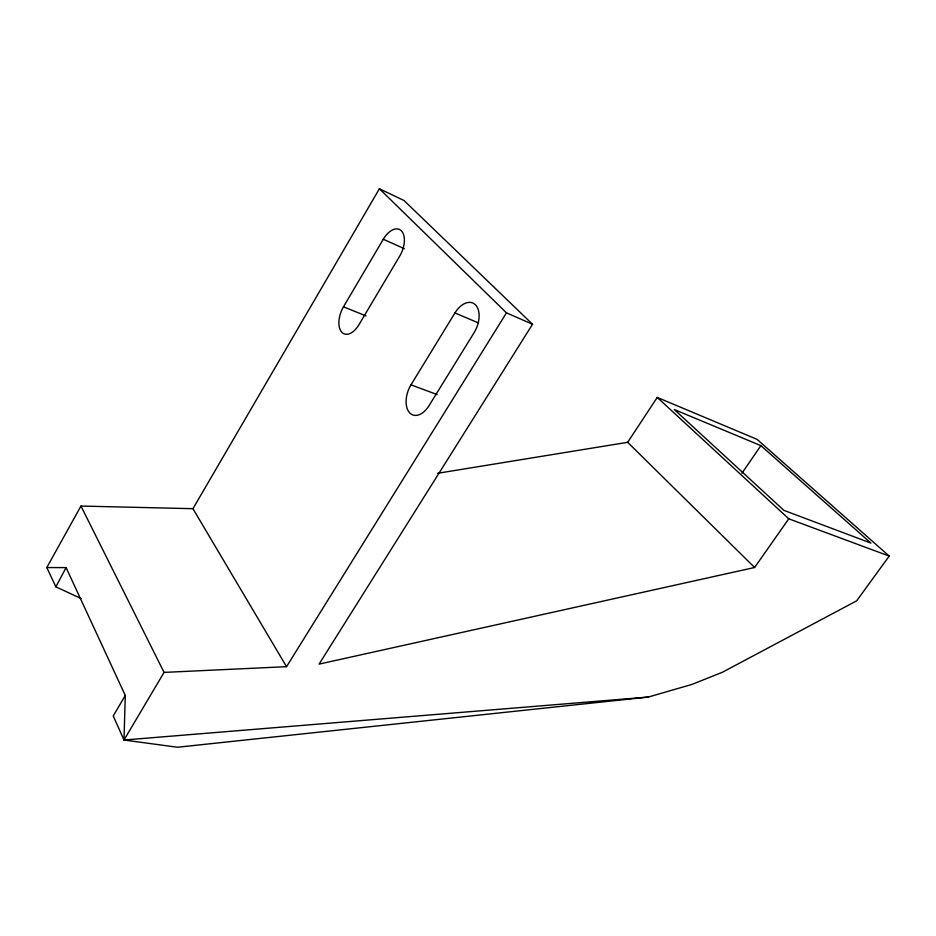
<?xml version="1.0" encoding="UTF-8"?>
<svg xmlns="http://www.w3.org/2000/svg" width="936" height="936" viewBox="0 0 936 936"><rect width="100%" height="100%" fill="white"/><g stroke="black" fill="none" stroke-linecap="round" stroke-linejoin="round"><path stroke-width="1.4" d="M437.498 473.312L627.682 442.307L657.236 397.414L757.06 439.358L889.2 556.089L856.639 600.853L722.381 672.27L691.891 684.438L648.274 697.063L177.454 747.244L123.997 740.025L125.284 695.448L66.093 567.602L46.8 567.555L55.867 586.837L80.999 598.49M55.867 586.837L66.093 567.602M46.8 567.555L80.952 506.048L192.945 508.693L286.545 666.678L506.47 312.846L379.396 188.756L192.945 508.693M125.284 695.448L113.233 715.981L123.997 740.025L648.274 697.063M343.477 306.832L383.292 239.242A19.808 11.15 -67 0 1 401.439 230.888A19.808 11.15 -67 0 1 399.707 256.113L358.944 324.71A19.48 10.893 -68.8 0 1 341.593 332.023A19.48 10.893 -68.8 0 1 343.477 306.832L366.07 315.923M123.997 740.025L164.057 672.399L286.545 666.678M410.986 384.836L454.954 312.94A21.364 13.045 -67.6 0 1 475.535 304.914A21.364 13.045 -67.6 0 1 474.119 332.654L429.027 405.674A21.025 12.706 -69.9 0 1 409.395 412.519A21.025 12.706 -69.9 0 1 410.986 384.836L437.182 394.594M379.396 188.756L404.024 200.526L532.525 324.265L319.082 664.115L754.615 567.497L788.767 518.801L889.2 556.089M741.944 473.242L760.874 445.63L870.913 543.091L783.877 510.354L674.283 409.547L760.874 445.63M454.954 312.94L478.249 322.85M506.47 312.846L532.525 324.265M383.292 239.242L404.364 248.719M657.236 397.414L788.767 518.801M627.682 442.307L754.615 567.497M80.952 506.048L164.057 672.399"/></g></svg>
